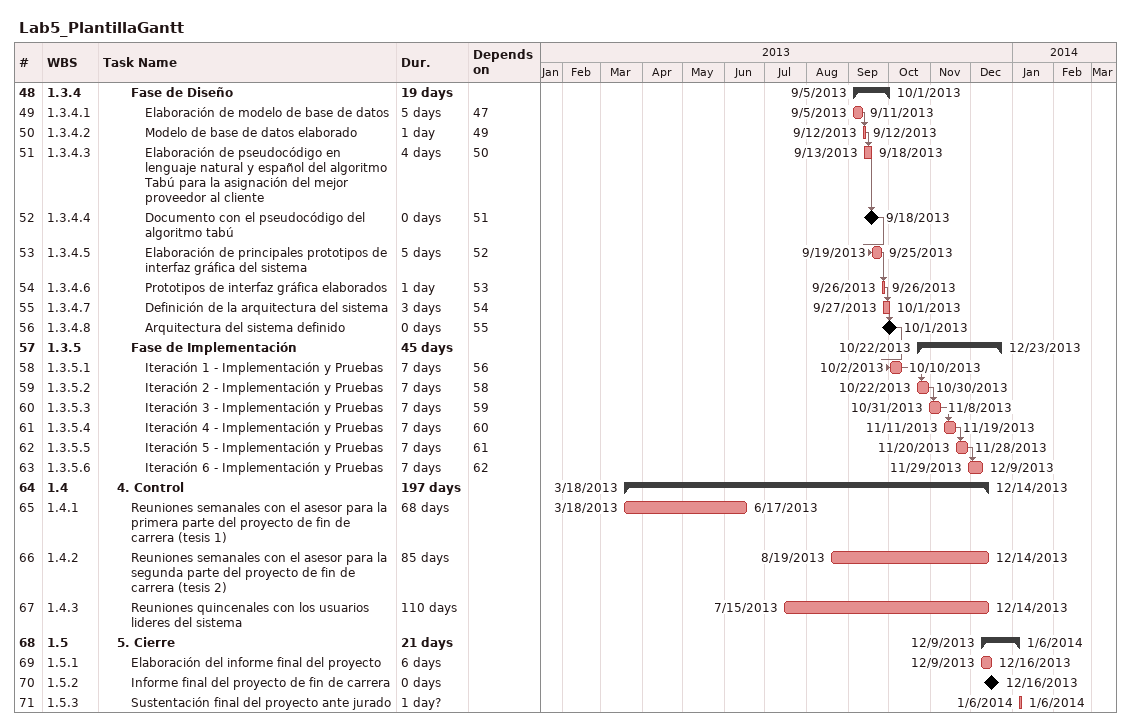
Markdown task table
Lab5_PlantillaGantt

| ID | WBS | Task | Duration | Start | Finish | Predecessors |
|---|---|---|---|---|---|---|
| 48 | 1.3.4 | **Fase de Diseño** | 19d | 2013-09-05 | 2013-10-01 |  |
| 49 | 1.3.4.1 | Elaboración de modelo de base de datos | 5d | 2013-09-05 | 2013-09-11 | 47 |
| 50 | 1.3.4.2 | Modelo de base de datos elaborado | 1d | 2013-09-12 | 2013-09-12 | 49 |
| 51 | 1.3.4.3 | Elaboración de pseudocódigo en lenguaje natural y español del algoritmo Tabú para la asignación del mejor proveedor al cliente | 4d | 2013-09-13 | 2013-09-18 | 50 |
| 52 | 1.3.4.4 | Documento con el pseudocódigo del algoritmo tabú | 0d | 2013-09-18 | 2013-09-18 | 51 |
| 53 | 1.3.4.5 | Elaboración de principales prototipos de interfaz gráfica del sistema | 5d | 2013-09-19 | 2013-09-25 | 52 |
| 54 | 1.3.4.6 | Prototipos de interfaz gráfica elaborados | 1d | 2013-09-26 | 2013-09-26 | 53 |
| 55 | 1.3.4.7 | Definición de la arquitectura del sistema | 3d | 2013-09-27 | 2013-10-01 | 54 |
| 56 | 1.3.4.8 | Arquitectura del sistema definido | 0d | 2013-10-01 | 2013-10-01 | 55 |
| 57 | 1.3.5 | **Fase de Implementación** | 45d | 2013-10-22 | 2013-12-23 |  |
| 58 | 1.3.5.1 | Iteración 1 - Implementación y Pruebas | 7d | 2013-10-02 | 2013-10-10 | 56 |
| 59 | 1.3.5.2 | Iteración 2 - Implementación y Pruebas | 7d | 2013-10-22 | 2013-10-30 | 58 |
| 60 | 1.3.5.3 | Iteración 3 - Implementación y Pruebas | 7d | 2013-10-31 | 2013-11-08 | 59 |
| 61 | 1.3.5.4 | Iteración 4 - Implementación y Pruebas | 7d | 2013-11-11 | 2013-11-19 | 60 |
| 62 | 1.3.5.5 | Iteración 5 - Implementación y Pruebas | 7d | 2013-11-20 | 2013-11-28 | 61 |
| 63 | 1.3.5.6 | Iteración 6 - Implementación y Pruebas | 7d | 2013-11-29 | 2013-12-09 | 62 |
| 64 | 1.4 | **4. Control** | 197d | 2013-03-18 | 2013-12-14 |  |
| 65 | 1.4.1 | Reuniones semanales con el asesor para la primera parte del proyecto de fin de carrera (tesis 1) | 68d | 2013-03-18 | 2013-06-17 |  |
| 66 | 1.4.2 | Reuniones semanales con el asesor para la segunda parte del proyecto de fin de carrera (tesis 2) | 85d | 2013-08-19 | 2013-12-14 |  |
| 67 | 1.4.3 | Reuniones quincenales con los usuarios lideres del sistema | 110d | 2013-07-15 | 2013-12-14 |  |
| 68 | 1.5 | **5. Cierre** | 21d | 2013-12-09 | 2014-01-06 |  |
| 69 | 1.5.1 | Elaboración del informe final del proyecto | 6d | 2013-12-09 | 2013-12-16 |  |
| 70 | 1.5.2 | Informe final del proyecto de fin de carrera | 0d | 2013-12-16 | 2013-12-16 |  |
| 71 | 1.5.3 | Sustentación final del proyecto ante jurado | 1d? | 2014-01-06 | 2014-01-06 |  |
